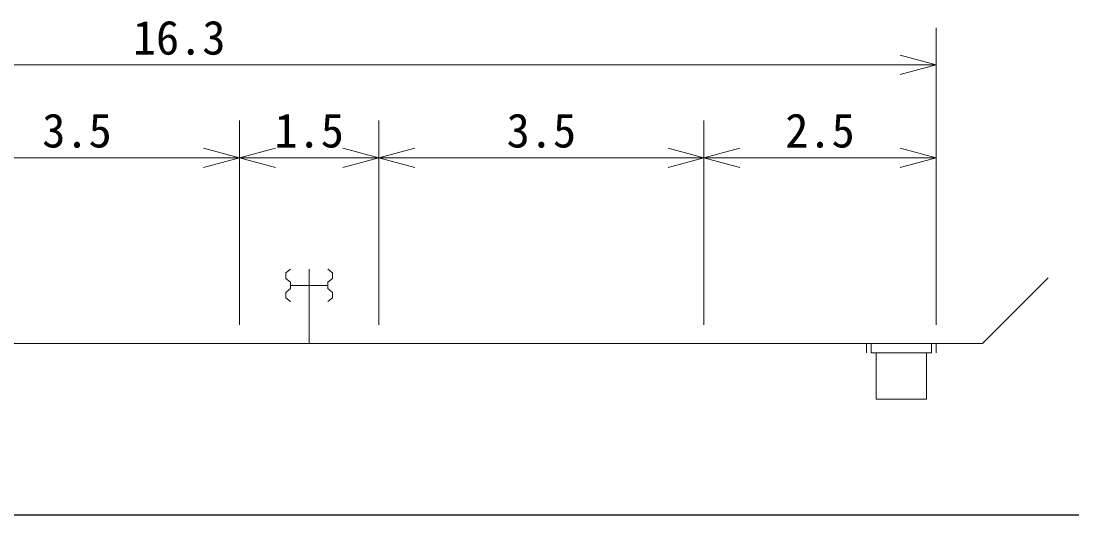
# Model space of a CAD drawing. Units: millimetres on the paper, enlarged 1000 times, with parts at other scales. Extents: x 40000 to 680000, y 20000 to 380000.
# Drawn here: x 280508 to 337087, y 205000 to 231596 of the extents above; entities that cross this region are included whole.
import ezdxf
from ezdxf.enums import TextEntityAlignment as Align

# ---------------------------------------------------------------- set-up
doc = ezdxf.new("R2010")
doc.units = ezdxf.units.MM
doc.header["$LTSCALE"] = 1000
doc.layers.add('M-STR-HTXT', color=7, linetype='Continuous', lineweight=13)
doc.layers.add('M-TTL-BAND', color=7, linetype='Continuous', lineweight=25)
doc.styles.add('ＭＳ ゴシック', font='')
doc.styles.get('ＭＳ ゴシック').set_extended_font_data('MS Gothic')

msp = doc.modelspace()

# ---------------------------------------------------------------- linework, layer by layer
at = {"layer": 'M-STR-HTXT'}
for p, q in [((329772, 215236), (329772, 231236)), ((329772, 229236), (327840, 229753)), ((248272, 229236), (329772, 229236)), ((327840, 228718), (329772, 229236)), ((292272, 215236), (292272, 226236)), ((299772, 215236), (299772, 226236)), ((317272, 215236), (317272, 226236)), ((292272, 224236), (290340, 224753)), ((294203, 224753), (292272, 224236)), ((299772, 224236), (297840, 224753)), ((301703, 224753), (299772, 224236)), ((317272, 224236), (315340, 224753)), ((319203, 224753), (317272, 224236)), ((329772, 224236), (327840, 224753)), ((274772, 224236), (292272, 224236)), ((290340, 223718), (292272, 224236)), ((292272, 224236), (299772, 224236)), ((292272, 224236), (294203, 223718)), ((297840, 223718), (299772, 224236)), ((299772, 224236), (317272, 224236)), ((299772, 224236), (301703, 223718)), ((315340, 223718), (317272, 224236)), ((317272, 224236), (329772, 224236)), ((317272, 224236), (319203, 223718)), ((327840, 223718), (329772, 224236)), ((295022, 218236), (294772, 218036)), ((294772, 218036), (294772, 217736)), ((296022, 218236), (296022, 214236)), ((297022, 218236), (297272, 218036)), ((297272, 218036), (297272, 217736)), ((294772, 217736), (295022, 217536)), ((295022, 217536), (295022, 217186)), ((295022, 217361), (296022, 217361)), ((296022, 217361), (297022, 217361)), ((297272, 217736), (297022, 217536)), ((297022, 217536), (297022, 217186)), ((332272, 214236), (335807, 217771)), ((295022, 217186), (294772, 216986)), ((294772, 216986), (294772, 216686)), ((297022, 217186), (297272, 216986)), ((297272, 216986), (297272, 216686)), ((294772, 216686), (295022, 216486)), ((297272, 216686), (297022, 216486)), ((274772, 214236), (292272, 214236)), ((292272, 214236), (299772, 214236)), ((299772, 214236), (317272, 214236)), ((317272, 214236), (329772, 214236)), ((326022, 214236), (326022, 213736)), ((326272, 214236), (326272, 213736)), ((329522, 214236), (329522, 213736)), ((329772, 214236), (329772, 213736)), ((329772, 214236), (332272, 214236)), ((326272, 213736), (329522, 213736)), ((326537, 213736), (326537, 211236)), ((329257, 213736), (329257, 211236)), ((326537, 211236), (329257, 211236))]:
    msp.add_line(p, q, dxfattribs=at)
at = {"layer": 'M-TTL-BAND'}
msp.add_line((40000, 205000), (579000, 205000), dxfattribs=at)

# ---------------------------------------------------------------- texts
at = {"layer": 'M-STR-HTXT', "style": 'ＭＳ ゴシック'}
for s, p in [('16.3', (289022, 229236)), ('3.5', (283522, 224236)), ('1.5', (296022, 224236)), ('3.5', (308522, 224236)), ('2.5', (323522, 224236))]:
    msp.add_text(s, height=1833, dxfattribs=at).set_placement(p, align=Align.BOTTOM_CENTER)

doc.saveas('drawing.dxf')
